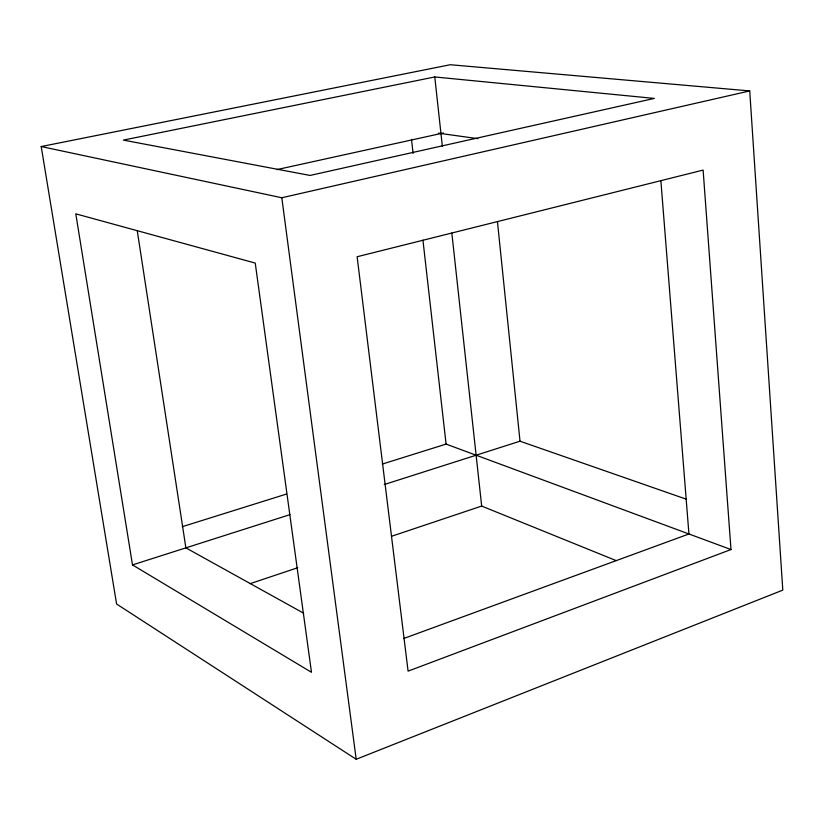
<?xml version="1.0" encoding="UTF-8"?>
<svg xmlns="http://www.w3.org/2000/svg" width="824" height="824" viewBox="0 0 824 824"><rect width="100%" height="100%" fill="white"/><g stroke="black" fill="none" stroke-linecap="round" stroke-linejoin="round"><path stroke-width="1.24" d="M356.195 759.275L782.8 590.118L749.727 90.928L450.275 64.725L41.2 146.548L116.596 604.013L356.195 759.275L281.808 197.75L41.2 146.548M730.991 549.546L408.086 671.138L357.132 256.738L703.119 170.084L730.991 549.546L446.083 444.095L382.274 464.077M403.451 638.6L688.936 533.983L660.869 180.652M250.269 583.619L297.773 567.705M391.554 536.28L481.679 506.07L616.177 560.608M132.499 564.904L311.482 672.302L255.244 263.072L75.787 213.838L132.499 564.904L289.976 514.639M384.272 484.533L520.016 441.201L686.474 499.251M182.258 526.691L286.556 494.039M281.808 197.75L749.727 90.928M276.833 169.62L443.466 132.963M434.773 76.962L123.363 140.101L310.051 175.45L654.338 98.416L434.773 76.962L442.354 146.281M438.409 133.158L477.807 138.659M303.634 613.19L185.884 547.867L137.227 230.514M411.506 139.441L413.102 153.46M422.939 240.145L446.083 444.095M451.84 233.089L481.679 506.07M497.449 221.615L520.016 441.201"/></g></svg>
